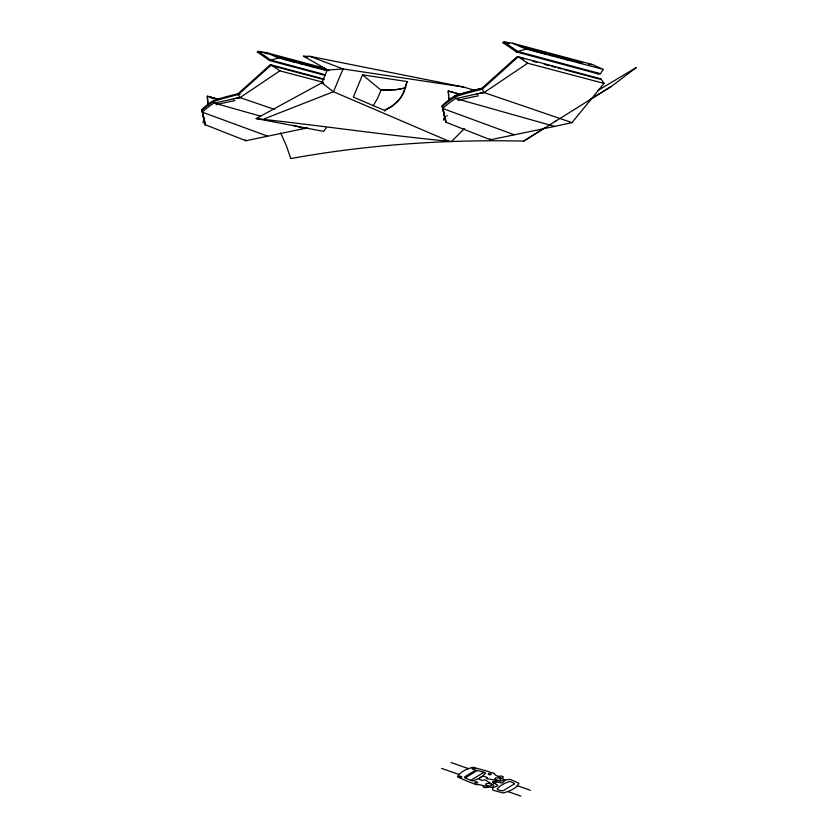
<?xml version="1.0" encoding="UTF-8"?>
<svg xmlns="http://www.w3.org/2000/svg" width="838" height="838" viewBox="0 0 838 838"><rect width="100%" height="100%" fill="white"/><g stroke="black" fill="none" stroke-linecap="round" stroke-linejoin="round"><path stroke-width="1.26" d="M307.441 127.879L245.911 140.753L205.247 124.726L204.535 120.452M455.202 95.574A246.98 130.288 0.4 0 1 481.777 88.357L516.69 56.984L518.324 56.775L600.856 78.835L604.072 83.402L571.977 122.62L554.641 126.402L490.492 139.789L445.973 122.233L445.25 117.09M260.691 116.178L214.392 103.126L213.7 100.392A225.537 118.975 0.4 0 1 237.94 93.793L269.836 65.144L271.323 64.945L324.086 79.044M571.977 122.62L484.05 92.536L481.756 88.346L455.223 95.584L455.977 98.58L554.641 126.402M213.7 100.392A156.172 69.575 3.7 0 0 201.832 109.527L204.503 121.866M455.223 95.595A171.015 76.195 3.7 0 0 442.223 105.588L445.156 119.101M407.656 82.239L407.069 81.548L362.54 74.854L353.332 97.072L384.59 110.459A32.431 14.11 15.2 0 1 384.935 111.224M373.109 105.871L377.393 98.612L381.06 90.169L397.327 89.551L405.54 87.781M603.35 69.418L600.437 73.723L598.301 73.922L516.376 51.925L502.999 42.633L504.005 41.9L512.552 43.23L592.518 64.568L603.35 69.418L526.201 49.075L512.552 43.23M483.484 785.625L483.138 786.652A2.126 0.838 8.9 0 0 483.379 786.987A1.886 0.744 8.9 0 0 484.867 787.594A2.462 0.974 8.9 0 0 485.307 787.626A2.074 0.817 8.9 0 0 485.768 787.636L488.983 786.83M326.275 127.837L323.698 131.409L256.166 118.567L321.823 82.836L327.239 70.067L343.067 68.946L463.634 87.058L475.146 90.431M502.329 778.596L503.104 776.941A2.074 0.817 8.9 0 0 502.957 776.742A2.462 0.974 8.9 0 0 502.737 776.564M464.524 128.507L451.462 141.528C386.224 135.274 321.258 125.616 256.166 118.567M274.634 109.453L240.024 97.606L238.296 94.6L271.323 64.945L279.861 70.842L323.468 82.354M636.272 67.543L611.813 86.136L589.952 99.607M325.615 75.546L269.543 60.514L257.329 52.029L258.24 51.369L266.044 52.585L324.243 68.108M279.861 70.842L240.024 97.606L237.07 98.161M482.678 92.798L484.092 92.547L527.668 63.227L604.072 83.402M291.006 158.529C367.704 144.618 445.837 139.349 523.729 141.088L544.721 127.837M548.754 125.281L550.074 124.453M555.259 121.175L556.526 120.379M610.86 86.723L523.729 141.088M465.216 777.905L477.272 770.468M470.809 780.356L483.893 772.28M597.756 90.588L636.293 67.532M264.316 118.818L333.43 91.73L448.613 141.077M498.306 776.48L500.338 776.04A2.126 0.838 8.9 0 1 501.103 776.061A1.886 0.744 8.9 0 1 502.779 776.554M269.543 60.514L278.52 57.916L326.956 70.685M516.376 51.925L526.201 49.075M214.392 103.126L233.708 98.79M455.977 98.58L477.126 93.835M233.477 98.832L236.745 98.203M476.885 93.877L484.05 92.536M234.127 98.716L235.384 98.475M477.587 93.751L478.969 93.489M235.803 98.392L238.38 97.899M480.352 93.228L479.43 93.395M480.813 93.144L482.217 92.882M238.778 97.847L240.056 97.617M600.856 78.835L599.369 79.055L564.299 69.69M463.634 87.058L309.913 56.324L303.492 56.198L329.083 70.706M530.611 49.442L531.638 49.494M283.485 58.304L282.301 58.052M588.601 64.317L592.518 64.568M530.915 49.683L532.8 50.322M532.905 49.819L531.753 49.735L533.848 50.584L533.02 50.395M284.637 58.597L283.579 58.524L285.496 59.289L284.742 59.121M554.882 55.685L555.982 56.01M304.707 63.96L305.64 64.233M529.354 49.411L526.463 48.656M525.719 47.902L526.4 48.059M278.069 56.848L279.63 57.351M494.462 781.55L500.904 782.807A1.749 0.691 8.9 0 0 502.81 782.629L504.864 780.524A1.749 0.691 8.9 0 0 504.486 779.811A86.262 34.117 8.9 0 0 495.687 775.192A1.749 0.691 8.9 0 1 495.069 774.71A18.237 7.217 8.9 0 0 494.996 774.553L494.588 773.851A1.749 0.691 8.9 0 0 493.687 773.317M537.65 51.61L534.927 50.898M541.893 52.731L539.117 52.008M292.85 61.247L290.315 60.598M580.315 62.452L581.122 62.651M570.961 60.441L569.442 60.032M319.351 68.287L318.482 68.014M582.63 63.541L581.708 63.3M281.317 58.21L279.211 57.654M533.911 50.081L534.55 50.238M568.698 59.351L569.662 59.655M298.705 62.389L299.501 62.557L298.527 62.284M317.319 67.302L318.042 67.48M548.073 53.852L549.026 54.103M288.817 60.2L286.544 59.592M551.833 55.172L552.514 55.559M285.653 58.859L287.979 59.477M528.411 49.054L526.4 48.51M318.126 67.962L319.006 68.15L318.21 67.794M549.906 54.879L549.56 54.784A4.483 0.66 18.3 0 0 549.801 54.784M300.046 62.693L301.062 62.965M298.757 62.337L299.376 62.567M305.283 64.086L305.922 64.254M526.494 48.091L525.95 47.818L545.852 53.077M556.442 56.555L555.751 56.418M279.19 57.235L280.122 57.372M526.641 48.122L528.516 48.635M534.759 50.29L535.796 50.563M509.232 43.293L504.005 41.9L517.874 51.464L600.437 73.723M527.102 48.374L528.768 48.814M556.998 56.23L558.831 56.775M573.349 60.587L575.465 61.205M576.135 61.331L576.722 61.918M570.311 60.011L569.651 59.833L570.542 60.284M572.909 60.734L571.191 60.116M582.022 63.122L581.363 62.944L582.253 63.384M543.747 53.15L545.842 53.758M560.318 57.497L561.931 58.021M546.104 53.862L546.68 54.02M558.81 57.225L558.223 56.617M562.906 58.314L564.309 58.691M565.975 59.131L567.389 59.498M568.049 59.676L567.462 59.089M576.9 62.022L576.314 61.436M261.823 52.323L258.24 51.369L270.904 60.095L325.123 74.687M321.572 68.433L323.238 68.873M306.635 64.453L308.311 64.955M309.662 65.615L311.139 66.087M319.781 68.14L321.415 68.747M321.802 68.548L322.777 69.009M323.51 68.999L322.682 68.779L323.154 69.125M325.071 69.365L325.563 69.837M293.991 61.572L296.453 62.19M296.683 62.284L297.218 62.431M302.549 63.845L302.141 63.583M305.996 64.704L305.985 64.756M312.029 66.359L313.318 66.694L311.506 65.814M314.837 67.103L316.125 67.438L314.313 66.558M279.986 57.874L278.792 57.434M240.056 94.338L237.929 93.783L238.296 94.6M519.696 46.09L524.934 47.483M548.995 53.915L551.09 54.47M557.364 56.146L561.544 57.267M563.639 57.822L566.781 58.67M574.103 60.619L576.188 61.184M578.283 61.74L580.378 62.305M529.469 48.887L530.035 49.033M531.941 49.547L532.727 49.756M538.122 51.191L539.756 51.631M543.234 52.553L544.333 52.857M502.999 42.633L506.11 43.461M534.141 50.94L539.326 52.333M540.363 52.605L544.511 53.716M549.707 55.109L551.781 55.664M565.262 59.268L567.336 59.823M520.45 57.99L524.211 58.985M532.978 61.331L536.739 62.337M544.25 64.337L549.267 65.678M551.771 66.349L555.531 67.354M558.035 68.014L561.795 69.02M264.211 52.962L267.804 53.915M273.775 55.507L280.94 57.424M283.328 58.063L296.463 61.572M298.852 62.211L301.24 62.85M279.63 57.12L279.064 57.005M283.757 58.346L284.47 58.534M289.403 59.854L291.352 60.378M294.065 61.101L295.081 61.363M307.211 64.442L310.793 65.395M316.764 66.998L327.511 69.868M257.329 52.029L259.696 52.668M277.472 57.403L279.84 58.042M285.758 59.624L295.238 62.159M299.973 63.426L302.34 64.055M309.452 65.961L311.82 66.59M269.836 65.144L323.939 79.589M279.934 57.434L280.95 57.822M526.934 48.426L528.118 48.751M279.347 57.372L280.625 57.508M279.431 57.508L278.698 57.403M211.186 98.036L212.999 98.538M293.227 125.354L304.487 128.528M291.614 60.451L292.315 60.682M540.594 51.862L541.379 52.124M305.556 64.4L306.551 64.683M555.343 56.01L556.076 56.198M303.492 56.198L307.546 57.613M323.678 83.486L321.823 82.836L333.43 91.73L343.067 68.946L309.913 56.324M451.043 762.549L468.463 768.635M517.318 785.698L530.349 790.255M441.563 768.394L458.983 774.48M507.838 791.543L520.869 796.1M514.144 134.709L442.988 108.584L442.087 106.803A174.21 74.729 1.4 0 1 455.149 96.758A249.934 142.596 2.4 0 1 482.175 89.257L518.324 56.775L527.668 63.227M267.5 136.123L202.524 112.261L201.707 110.637A159.084 68.245 1.4 0 1 213.627 101.461M283.139 58.492L284.543 59.058M266.044 52.585L278.52 57.916M579.655 62.745L578.031 62.033M577.518 61.729L579.299 62.515M325.846 69.753L327.27 70.382L326.464 69.753M325.919 69.711L325.374 69.47L325.783 69.847M552.095 54.931L553.729 55.706L552.797 55.172M303.649 63.971L302.162 63.259M303.681 63.908L303.094 63.625M544.522 52.909L546.722 53.967M295.248 61.415L297.249 62.389M560.685 57.277L562.445 58.189M310.008 65.416L311.61 66.244M568.761 59.728L569.348 59.927L568.604 59.634M317.707 67.731L317.277 67.585M580.797 62.913L580.325 62.745M492.922 782.503L497.29 785.028A1.749 0.691 8.9 0 1 497.468 785.929L493.676 787.427A1.749 0.691 8.9 0 1 492.105 787.448A86.262 34.117 8.9 0 1 480.101 784.808A1.749 0.691 8.9 0 0 478.927 784.661A18.237 7.217 8.9 0 1 478.582 784.682L477.021 784.693A1.749 0.691 8.9 0 1 475.649 784.441A142.701 56.439 8.9 0 1 458.208 777.203A1.749 0.691 8.9 0 1 457.6 776.428L458.585 775.024A55.853 22.092 8.9 0 1 469.458 768.299L472.119 767.472A1.749 0.691 8.9 0 1 473.889 767.524A142.701 56.439 8.9 0 1 493.697 773.306M579.152 62.19L579.959 62.777M578.712 62.033L579.508 62.609M576.963 61.572L577.717 62.127M324.411 69.303L324.935 69.701M598.301 73.922L596.75 72.78M323.992 69.156L324.526 69.544M572.375 60.336L573.318 61.038M572.857 60.525L573.674 61.132M570.668 59.896L571.464 60.493M319.603 68.004L320.168 68.423M319.121 67.805L319.844 68.339M567.012 58.922L567.871 59.561M316.324 67.155L316.848 67.553M565.399 58.534L566.174 59.121M562.329 57.717L563.105 58.304M549.938 54.439L550.702 55.036M300.193 62.819L300.884 63.363M537.975 51.233L538.562 51.705M289.267 59.886L289.927 60.42M533.796 50.311L533.827 50.343A6.913 1.058 18.6 0 0 534.005 50.5M285.454 59.048L285.475 59.069A6.316 0.964 18.6 0 0 285.643 59.215M281.484 57.822L282.217 58.419M362.54 74.854L381.06 90.169L394.771 89.792L403.937 88.336A13.754 4.557 0.3 0 0 405.948 87.592M489.79 138.752L490.492 139.789M245.262 139.81L245.911 140.753M280.625 132.938L286.24 145.393L290.786 158.56M444.926 116.786L445.188 117.55M444.674 116.021L442.234 105.588M204.063 119.048L201.832 109.527M445.575 120.913L445.973 122.233L444.486 116.786M204.891 123.521L205.247 124.726L202.702 113.58M445.512 120.693L443.187 110.029M204.828 123.322L203.896 119.75M444.433 116.566L444.287 115.927M203.844 119.551L203.707 118.965M444.234 115.717L444.098 115.068M203.665 118.776L203.54 118.189M444.056 114.858L443.752 113.371M203.498 117.99L203.079 115.864M443.711 113.161L443.595 112.533M443.553 112.323L442.988 108.584L443.166 109.872M203.047 115.675L202.524 112.261L202.681 113.434M448.77 95.302L448.225 90.996L458.637 93.898L448.225 90.996L448.875 100.015M448.917 97.344L449.105 100.057M208.159 105.096L207.311 96.202L218.718 99.376L207.311 96.202L207.95 105.064M203.1 122.851A201.508 63.091 -40.5 0 1 203.278 121.164M213.617 101.44A228.229 130.215 2.4 0 1 238.306 94.61M204.933 124.935A189.891 48.604 -39.2 0 1 205.425 123.165M202.293 112.198A159.126 73.419 6 0 1 214.099 103.011M216.078 104.74A238.086 123.081 3.7 0 1 234.975 100.602M457.831 100.351A260.723 134.782 3.7 0 1 478.529 95.815M442.736 108.511A174.252 80.396 6 0 1 455.652 98.455M443.616 120.18A220.666 69.093 -40.5 0 1 443.815 118.336M446.947 116.325A221.714 67.784 -41.6 0 1 447.115 115.414M445.627 122.463A207.95 53.223 -39.2 0 1 445.889 121.5M485.192 773.338A1.749 0.691 8.9 0 0 484.186 772.374A65.249 25.81 8.9 0 0 477.042 770.415A1.749 0.691 8.9 0 0 475.031 770.489L464.64 776.899A1.749 0.691 8.9 0 0 465.038 777.811A65.249 25.81 8.9 0 0 471.082 780.461A1.749 0.691 8.9 0 0 473.344 780.639M485.181 773.338A56.188 22.228 8.9 0 1 473.208 780.723M487.276 777.601L484.909 776.575A1.749 0.691 8.9 0 0 482.803 776.438A16.247 6.432 8.9 0 0 480.53 777.434A16.247 6.432 8.9 0 0 479.116 778.722A1.749 0.691 8.9 0 0 479.965 779.623L482.447 780.398L485.097 779.853L493.153 784.871A2.629 1.037 8.9 0 1 493.645 785.876A27.612 10.915 8.9 0 0 492.692 789.679A1.749 0.691 8.9 0 0 493.812 790.412L502.276 792.727A1.749 0.691 8.9 0 0 504.026 792.779L507.996 791.491A55.538 21.966 8.9 0 0 517.235 785.793L518.806 783.666A1.749 0.691 8.9 0 0 518.209 782.891L511.086 779.759A1.749 0.691 8.9 0 0 509.274 779.476A27.612 10.915 8.9 0 0 501.658 780.953A2.629 1.037 8.9 0 1 499.417 780.995L486.344 778.533L487.266 777.674M407.069 81.548L404.042 91.677A46.918 40.276 52.3 0 1 392.844 105.651L384.59 110.459L391.137 106.876L398.186 100.77A45.556 39.103 52.1 0 0 403.34 93.165L407.069 81.548M514.123 784.022L503.47 790.59A1.749 0.691 8.9 0 1 501.585 790.695A24.868 9.836 8.9 0 1 498.411 789.909A1.749 0.691 8.9 0 1 497.322 788.914A56.052 22.176 8.9 0 1 508.938 781.728A1.749 0.691 8.9 0 1 511.306 781.948A24.868 9.836 8.9 0 1 513.809 783.153A1.749 0.691 8.9 0 1 514.123 784.022M472.779 768.949A1.54 0.608 8.9 0 0 475.146 768.792A1.54 0.608 8.9 0 0 472.978 767.912A1.54 0.608 8.9 0 0 472.779 768.949M459.318 777.172A1.54 0.608 8.9 0 0 461.748 777.088A1.54 0.608 8.9 0 0 459.653 776.166A1.54 0.608 8.9 0 0 459.318 777.172M493.32 782.692A1.749 0.691 8.9 0 0 496.012 782.503A1.749 0.691 8.9 0 0 493.519 781.508A1.749 0.691 8.9 0 0 493.32 782.692M496.138 779.885A3.069 1.215 8.9 0 0 500.862 779.57A3.069 1.215 8.9 0 0 496.484 777.811A3.069 1.215 8.9 0 0 496.138 779.885M487.067 785.478A3.069 1.215 8.9 0 0 491.791 785.164A3.069 1.215 8.9 0 0 487.423 783.404A3.069 1.215 8.9 0 0 487.067 785.478M475.397 782.797A1.54 0.608 8.9 0 0 477.796 782.671A1.54 0.608 8.9 0 0 475.659 781.77A1.54 0.608 8.9 0 0 475.397 782.797M488.784 774.532A1.54 0.608 8.9 0 0 491.194 774.417A1.54 0.608 8.9 0 0 489.067 773.516A1.54 0.608 8.9 0 0 488.784 774.532"/></g></svg>
